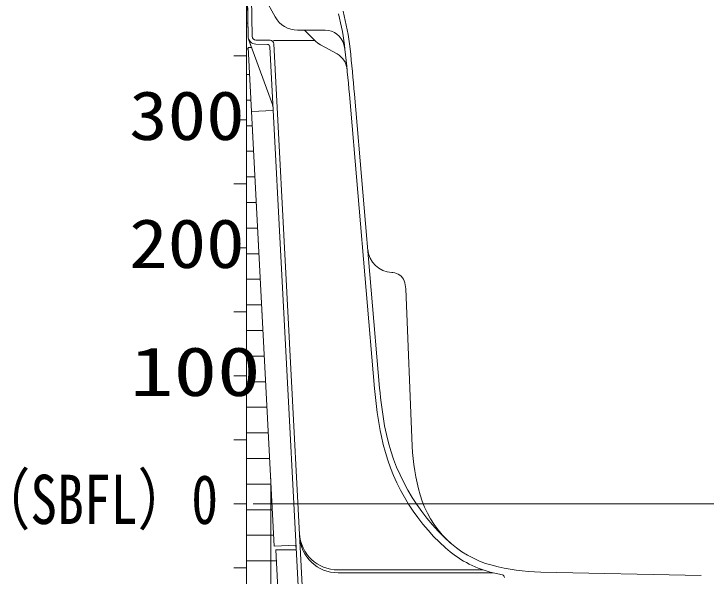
# Model space of a CAD drawing. Units: millimetres on the paper. Extents: x -305 to 305, y -152 to 152.
# Drawn here: x -129.05 to -101.85, y -29.09 to -7.13 of the extents above; entities that cross this region are included whole.
import ezdxf
from ezdxf.enums import TextEntityAlignment as Align

# ---------------------------------------------------------------- set-up
doc = ezdxf.new("R2010")
doc.units = ezdxf.units.MM
doc.linetypes.add('LONG_CHAIN', pattern=[21, 18, -1, 1, -1])
doc.layers.add('0-0_PV', color=7, linetype='Continuous', lineweight=9)
doc.styles.add('ＭＳ ゴシック', font='')
doc.styles.get('ＭＳ ゴシック').set_extended_font_data('MS Gothic')

msp = doc.modelspace()

# ---------------------------------------------------------------- linework, layer by layer
at = {"layer": '0-0_PV'}
for p, q in [((-119.963, -3.313), (-119.963, -43.313)), ((-119.904, -8.006), (-119.963, -4.663)), ((-119.744, -8.003), (-119.801, -4.761)), ((-119.546, -5.981), (-118.842, -7.249)), ((-119.963, -7.498), (-119.913, -7.498)), ((-117.968, -7.763), (-116.891, -7.763)), ((-117.305, -8.16), (-117.696, -7.763)), ((-118.954, -10.668), (-119.883, -8.115)), ((-119.043, -8.16), (-119.597, -8.151)), ((-119.148, -8.319), (-119.6, -8.311)), ((-117.933, -29.716), (-119.05, -8.413)), ((-117.301, -8.163), (-118.903, -8.163)), ((-117.774, -29.707), (-118.895, -8.303)), ((-116.422, -8.694), (-117.076, -8.333)), ((-116.163, -8.33), (-116.118, -8.513)), ((-116.163, -8.33), (-116.118, -8.513)), ((-119.963, -8.498), (-119.897, -8.498)), ((-119.899, -8.449), (-119.764, -8.442)), ((-118.879, -27.922), (-119.899, -8.449)), ((-120.463, -8.763), (-119.963, -8.763)), ((-119.963, -9.498), (-119.844, -9.498)), ((-114.961, -21.768), (-115.945, -10.28)), ((-114.762, -21.751), (-115.746, -10.263)), ((-119.963, -10.498), (-119.792, -10.498)), ((-119.768, -10.946), (-118.919, -10.901)), ((-120.463, -11.263), (-119.963, -11.263)), ((-119.963, -11.498), (-119.739, -11.498)), ((-119.963, -12.498), (-119.687, -12.498)), ((-119.963, -13.498), (-119.635, -13.498)), ((-120.463, -13.763), (-119.963, -13.763)), ((-119.963, -14.498), (-119.582, -14.498)), ((-119.963, -15.498), (-119.53, -15.498)), ((-115.283, -15.652), (-115.283, -15.653)), ((-120.463, -16.263), (-119.963, -16.263)), ((-119.963, -16.498), (-119.477, -16.498)), ((-114.283, -17.236), (-114.245, -17.238)), ((-119.963, -17.498), (-119.425, -17.498)), ((-113.741, -17.872), (-113.491, -24.02)), ((-120.463, -18.763), (-119.963, -18.763)), ((-119.963, -18.498), (-119.373, -18.498)), ((-119.963, -19.498), (-119.32, -19.498)), ((-119.963, -20.498), (-119.268, -20.498)), ((-120.463, -21.263), (-119.963, -21.263)), ((-119.963, -21.498), (-119.215, -21.498)), ((-119.963, -22.498), (-119.163, -22.498)), ((-119.963, -23.498), (-119.11, -23.498)), ((-120.463, -23.763), (-119.963, -23.763)), ((-119.963, -24.498), (-119.058, -24.498)), ((-119.017, -32.763), (-119.017, -25.274)), ((-119.963, -25.498), (-119.006, -25.498)), ((-120.463, -26.263), (-119.963, -26.263)), ((-119.963, -26.498), (-118.953, -26.498)), ((-119.963, -27.498), (-118.901, -27.498)), ((-118.879, -27.922), (-118.03, -27.878)), ((-119.963, -28.498), (-118.801, -28.498)), ((-120.463, -28.763), (-119.963, -28.763)), ((-116.395, -28.85), (-110.72, -28.85)), ((-116.389, -28.963), (-110.327, -28.963)), ((-102.203, -29.062), (-108.471, -28.937))]:
    msp.add_line(p, q, dxfattribs=at)
at = {"layer": '0-0_PV', "linetype": 'LONG_CHAIN'}
msp.add_line((-119.703, -26.263), (-94.703, -26.263), dxfattribs=at)
at = {"layer": '0-0_PV'}
for points in [[(-119.904, -8.006), (-119.963, -4.663)], [(-119.963, -5.813), (-119.963, -8.313), (-119.963, -10.813), (-119.963, -13.313), (-119.963, -15.813), (-119.963, -18.313), (-119.963, -20.813), (-119.963, -23.313), (-119.963, -25.813), (-119.963, -28.313), (-119.963, -30.813)], [(-119.768, -10.946), (-119.899, -8.449), (-119.764, -8.442), (-119.883, -8.115)], [(-118.652, -31.341), (-118.824, -28.063), (-118.02, -28.063), (-118.03, -27.878), (-118.879, -27.922), (-119.768, -10.946)], [(-118.02, -28.063), (-118.824, -28.063), (-118.652, -31.341)]]:
    msp.add_lwpolyline(points, dxfattribs=at)
for centre, radius, start, end in [((-125.859, -9.581), 10, 6.2542, 14.8478), ((-117.968, -6.763), 1, 209.0747, 270), ((-125.859, -9.581), 9.8, 6.2542, 14.477), ((-116.891, -8.513), 0.75, 14.0786, 90), ((-119.594, -8.001), 0.31, 181, 201.5688), ((-119.594, -8.001), 0.31, 181, 269), ((-119.594, -8.001), 0.15, 181, 269), ((-119.15, -8.419), 0.1, 3, 89), ((-119.045, -8.31), 0.15, 3, 89), ((-116.592, -7.458), 1, 224.5971, 241.0932), ((-116.784, -9.351), 0.75, 5.6665, 61.0932), ((-190.472, -16.662), 74.8, 4.8947, 6.25425), ((-190.472, -16.662), 75, 4.8947, 6.25425), ((-119.423, -10.839), 0.5, 3, 20), ((-114.231, -16.237), 1, 184.8947, 267), ((-114.271, -17.737), 0.5, 20.5216, 87), ((-114.74, -17.912), 1, 2.3268, 20.5216), ((-98.821, -20.385), 16, 184.8947, 190.217), ((-98.821, -20.385), 16.2, 184.8947, 191.5691), ((-106.694, -21.804), 8, 190.217, 228.563), ((-106.854, -22.03), 8, 191.5691, 228.1155), ((-105.497, -23.695), 8, 182.3268, 196.0801), ((-109.341, -24.803), 4, 196.0801, 255.0751), ((-116.395, -27.35), 1.5, 183, 270), ((-116.389, -27.463), 1.5, 183, 270), ((-109.341, -24.803), 4.275, 228.1155, 255.0751), ((-108.311, -20.938), 8, 255.0751, 268.8542), ((-108.311, -20.938), 8.275, 255.0751, 258.4527), ((-109.987, -29.144), 0.1, 1, 78.4527)]:
    msp.add_arc(centre, radius, start, end, dxfattribs=at)

# ---------------------------------------------------------------- texts
at = {"layer": '0-0_PV', "style": 'ＭＳ ゴシック'}
for s, height, width, p in [('300', 1.921, 1.15, (-124.546, -12.633)), ('200', 1.921, 1.15, (-124.546, -17.633)), ('100', 1.921, 1.3, (-124.51, -22.633)), ('（SBFL）0', 1.924, 0.8, (-130.508, -27.633))]:
    msp.add_text(s, height=height, dxfattribs=dict(at, width=width)).set_placement(p, align=Align.BOTTOM_LEFT)

doc.saveas('drawing.dxf')
